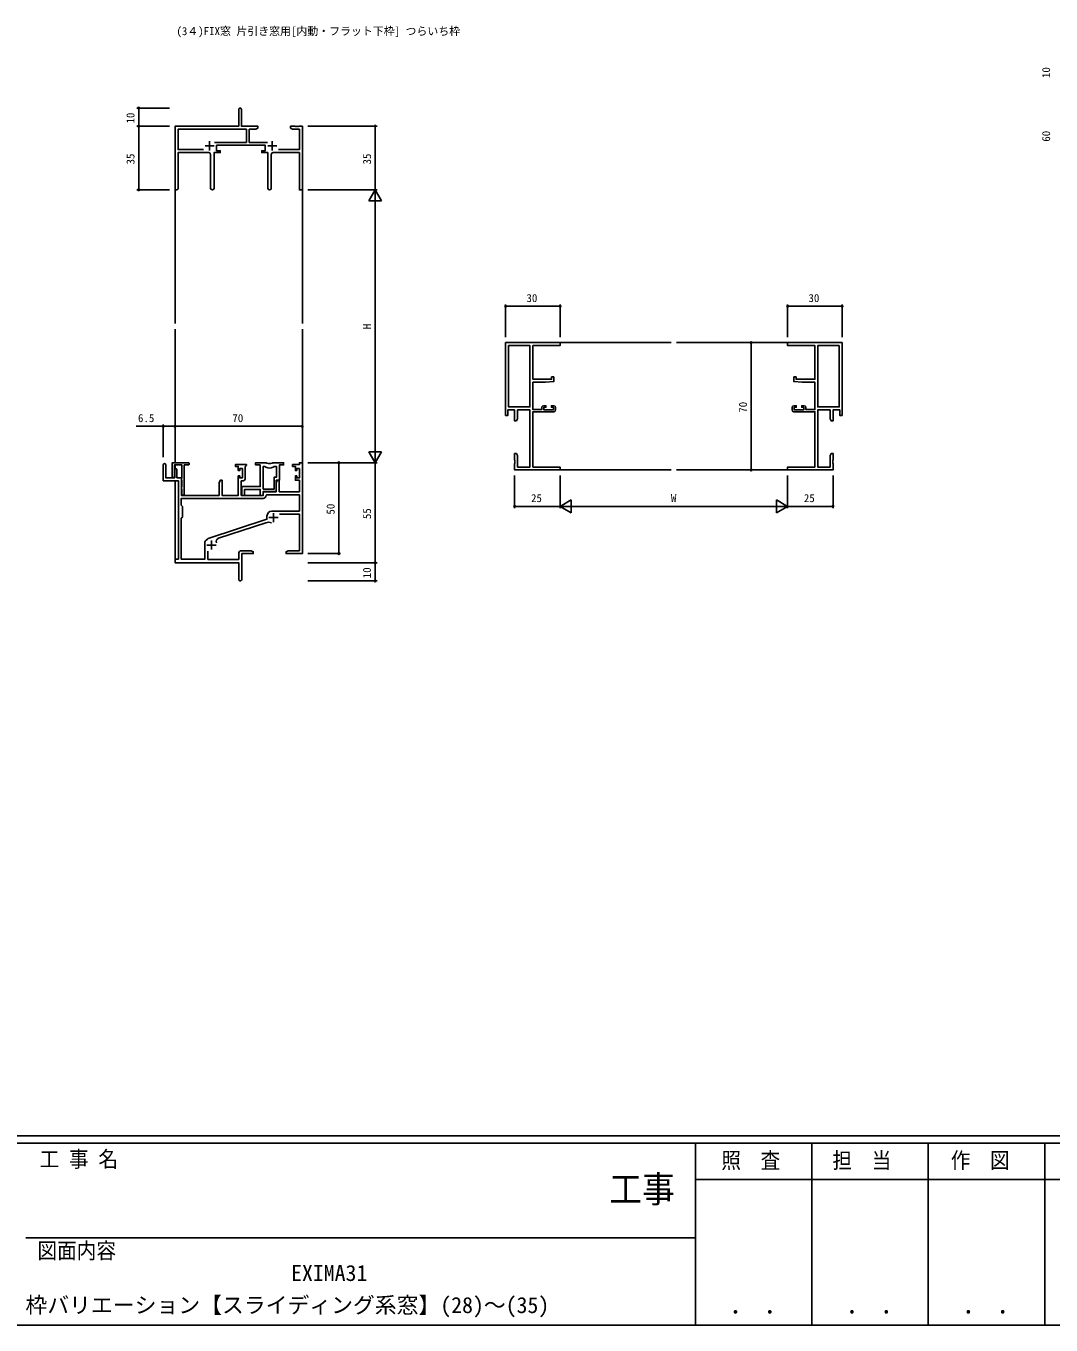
# Model space of a CAD drawing. Units: millimetres, scale not verified. Extents: x -1133 to 1134, y -806 to 806.
# Drawn here: x -21 to 542, y -806 to -92 of the extents above; entities that cross this region are included whole.
import ezdxf
from ezdxf.enums import TextEntityAlignment as Align

# ---------------------------------------------------------------- set-up
doc = ezdxf.new("R2010")
doc.units = ezdxf.units.MM
doc.header["$LTSCALE"] = 4
for name, color, linetype in [('0-1_USER1', 3, 'Continuous'), ('0-2_YKK_11', 7, 'Continuous'), ('0-3_YKK_12', 2, 'Continuous'), ('0-4_YKK_D', 6, 'Continuous'), ('0-5_YKK_ZWAK', 7, 'Continuous')]:
    doc.layers.add(name, color=color, linetype=linetype)
doc.styles.add('ＭＳ ゴシック', font='')
doc.styles.get('ＭＳ ゴシック').set_extended_font_data('MS Gothic')

msp = doc.modelspace()

# ---------------------------------------------------------------- linework, layer by layer
at = {"layer": '0-2_YKK_11'}
for p, q in [((79.596, -155.118), (79.596, -160.118)), ((113.996, -155.118), (113.996, -160.118)), ((76.245, -159.688), (62.226, -159.688)), ((77.096, -157.618), (82.096, -157.618)), ((80.146, -180.868), (80.146, -162.318)), ((111.496, -157.618), (116.496, -157.618)), ((113.446, -162.318), (113.446, -180.868)), ((243.876, -267.448), (243.876, -301.188)), ((425.616, -267.448), (425.616, -301.188)), ((269.746, -302.818), (269.746, -301.518)), ((399.746, -302.818), (399.746, -301.518)), ((65.596, -333.018), (65.596, -349.218)), ((67.796, -333.018), (65.596, -333.018)), ((109.026, -346.418), (109.026, -333.818)), ((108.926, -351.448), (64.026, -351.448)), ((112.196, -362.018), (117.196, -362.018)), ((114.696, -359.518), (114.696, -364.518)), ((110.523, -364.823), (84.498, -373.391)), ((77.596, -374.368), (78.399, -373.766)), ((78.096, -377.118), (83.096, -377.118)), ((80.596, -374.618), (80.596, -379.618))]:
    msp.add_line(p, q, dxfattribs=at)
for points in [[(60.596, -181.003), (60.596, -146.818), (95.596, -146.818), (95.596, -137.568)], [(97.096, -137.568), (97.096, -146.818), (106.096, -146.818), (106.096, -147.818), (105.005, -148.448), (101.396, -148.448), (101.396, -155.688), (111.304, -155.688)], [(76.245, -159.688), (62.226, -159.688), (62.226, -148.448), (99.766, -148.448), (99.766, -155.688), (82.288, -155.688)], [(117.346, -159.688), (128.966, -159.688), (128.966, -148.448), (125.187, -148.448), (124.096, -147.818), (124.096, -146.818), (126.638, -146.818), (126.821, -146.938), (127.371, -146.938), (127.554, -146.818), (127.638, -146.818), (127.821, -146.938), (128.371, -146.938), (128.554, -146.818), (130.596, -146.818), (130.596, -181.818), (128.966, -181.818), (128.966, -161.318), (114.446, -161.318)], [(79.146, -161.318), (62.226, -161.318), (62.226, -181.003)], [(111.546, -180.868), (111.546, -161.318), (108.196, -161.318), (108.196, -160.318), (110.196, -160.318), (110.196, -157.318), (83.396, -157.318), (83.396, -160.318), (85.396, -160.318), (85.396, -161.318), (82.046, -161.318), (82.046, -180.868)], [(242.246, -265.818), (242.246, -305.818), (243.546, -305.818), (243.546, -302.818), (247.246, -302.818), (247.246, -308.818), (248.246, -308.818), (248.876, -307.727), (248.876, -302.818), (255.616, -302.818), (255.616, -334.188), (248.876, -334.188), (248.876, -327.91), (248.246, -326.818), (247.246, -326.818), (247.246, -330.36), (247.366, -330.543), (247.366, -331.093), (247.246, -331.277), (247.246, -331.36), (247.366, -331.543), (247.366, -332.093), (247.246, -332.277), (247.246, -335.818), (272.246, -335.818), (272.246, -334.188), (257.246, -334.188), (257.246, -303.818), (268.746, -303.818)], [(262.146, -301.518), (262.146, -302.618), (257.246, -302.618), (257.246, -287.618), (264.246, -287.618), (268.746, -287.225), (268.746, -284.618), (267.546, -284.618), (267.546, -285.918), (257.246, -285.918), (257.246, -267.448), (272.246, -267.448), (272.246, -265.818), (242.246, -265.818)], [(427.246, -265.818), (427.246, -305.818), (425.946, -305.818), (425.946, -302.818), (422.246, -302.818), (422.246, -308.818), (421.246, -308.818), (420.616, -307.727), (420.616, -302.818), (413.876, -302.818), (413.876, -334.188), (420.616, -334.188), (420.616, -327.91), (421.246, -326.818), (422.246, -326.818), (422.246, -330.36), (422.126, -330.543), (422.126, -331.093), (422.246, -331.277), (422.246, -331.36), (422.126, -331.543), (422.126, -332.093), (422.246, -332.277), (422.246, -335.818), (397.246, -335.818), (397.246, -334.188), (412.246, -334.188), (412.246, -303.818), (400.746, -303.818)], [(407.346, -301.518), (407.346, -302.618), (412.246, -302.618), (412.246, -287.618), (405.246, -287.618), (400.746, -287.225), (400.746, -284.618), (401.946, -284.618), (401.946, -285.918), (412.246, -285.918), (412.246, -267.448), (397.246, -267.448), (397.246, -265.818), (427.246, -265.818)], [(268.746, -300.518), (267.446, -300.518), (267.446, -301.318), (268.546, -301.318), (268.546, -302.818), (263.346, -302.818), (263.346, -301.318), (264.446, -301.318), (264.446, -300.518), (263.146, -300.518)], [(400.746, -300.518), (402.046, -300.518), (402.046, -301.318), (400.946, -301.318), (400.946, -302.818), (406.146, -302.818), (406.146, -301.318), (405.046, -301.318), (405.046, -300.518), (406.346, -300.518)], [(95.596, -396.003), (95.596, -392.277), (95.716, -392.093), (95.716, -391.543), (95.596, -391.36), (95.596, -386.818), (60.596, -386.818), (60.596, -384.818), (62.396, -384.818), (62.396, -341.718), (54.096, -341.718), (54.096, -333.018)], [(55.496, -333.018), (55.496, -340.118), (60.396, -340.118), (60.396, -335.718)], [(58.996, -339.518), (58.996, -331.818), (67.796, -331.818)], [(64.396, -349.218), (64.396, -346.577), (64.276, -346.393), (64.096, -346.118), (64.096, -345.218), (64.276, -344.943), (64.396, -344.76), (64.396, -341.777), (64.276, -341.593), (64.096, -341.318), (64.096, -340.418), (64.276, -340.143), (64.396, -339.96), (64.396, -333.018), (60.196, -333.018), (60.196, -339.518)], [(61.596, -335.718), (61.596, -340.118), (64.096, -340.118), (64.096, -349.818), (84.796, -349.818), (84.796, -342.631), (85.496, -341.418), (86.426, -341.418), (86.426, -349.818), (95.296, -349.818), (95.296, -339.118), (96.096, -339.118), (96.096, -340.218), (97.566, -340.218), (97.566, -335.018), (96.096, -335.018), (96.096, -336.118), (95.296, -336.118), (95.296, -333.818), (93.796, -333.818), (93.796, -332.818), (99.796, -332.818), (99.796, -333.318), (99.496, -333.618), (99.196, -333.918), (99.196, -340.348)], [(97.696, -341.848), (96.996, -341.848), (96.996, -349.818), (109.096, -349.818), (109.096, -347.818), (116.196, -347.818), (116.196, -342.631), (116.896, -341.418), (117.826, -341.418), (117.826, -347.818), (128.966, -347.818), (128.966, -341.418), (126.696, -341.418), (126.696, -339.118), (127.496, -339.118), (127.496, -340.218), (128.966, -340.218), (128.966, -335.018), (127.496, -335.018), (127.496, -336.118), (126.696, -336.118), (126.696, -333.818), (125.196, -333.818), (125.196, -332.818), (128.966, -332.818), (128.966, -331.818), (130.596, -331.818), (130.596, -381.818), (127.054, -381.818), (126.871, -381.698), (126.321, -381.698), (126.138, -381.818), (126.054, -381.818), (125.871, -381.698), (125.321, -381.698), (125.138, -381.818), (121.596, -381.818), (121.596, -380.818), (122.687, -380.188), (128.966, -380.188)], [(107.396, -333.018), (107.396, -344.918), (97.196, -344.918), (97.196, -346.46), (97.316, -346.643), (97.316, -347.193), (97.196, -347.377), (97.196, -347.46), (97.316, -347.643), (97.316, -348.193), (97.196, -348.377), (97.196, -349.818), (98.826, -349.818), (98.826, -346.548), (107.396, -346.548), (107.396, -349.818), (109.026, -349.818), (109.026, -347.618), (116.196, -347.618), (116.196, -341.418), (117.896, -341.418), (117.896, -333.018), (120.196, -333.018), (120.196, -331.818), (114.743, -331.818)], [(110.249, -331.818), (104.796, -331.818), (104.796, -333.018), (107.396, -333.018)], [(109.026, -346.418), (109.026, -333.818), (109.397, -333.818)], [(115.594, -333.818), (116.266, -333.818), (116.266, -339.788), (114.996, -339.788), (114.996, -346.418), (109.026, -346.418)], [(113.796, -358.418), (128.966, -358.418), (128.966, -349.448), (111.023, -349.448), (110.724, -349.734)], [(108.926, -351.448), (64.026, -351.448), (64.026, -355.248), (64.596, -355.818), (64.596, -361.818), (64.026, -362.388), (64.026, -384.818), (76.996, -384.818), (76.996, -375.568)], [(78.83, -373.541), (111.096, -362.918), (111.096, -361.118)], [(128.966, -380.188), (128.966, -360.048), (117.982, -360.048)], [(78.626, -380.405), (78.626, -385.018), (95.596, -385.018), (95.596, -381.688)], [(97.096, -380.188), (102.505, -380.188), (103.596, -380.818), (103.596, -381.818), (97.226, -381.818), (97.226, -396.003)]]:
    msp.add_lwpolyline(points, dxfattribs=at)
for points in [[(243.876, -267.448), (243.876, -301.188), (255.616, -301.188), (255.616, -267.448)], [(425.616, -267.448), (425.616, -301.188), (413.876, -301.188), (413.876, -267.448)]]:
    msp.add_lwpolyline(points, close=True, dxfattribs=at)
for centre, radius, start, end in [((96.346, -137.568), 0.75, 359.99999, 180.00001), ((79.146, -162.318), 1, 0.00001, 89.99999), ((114.446, -162.318), 1, 90.00001, 179.99999), ((61.411, -181.003), 0.815, 179.99999, 0.00001), ((81.096, -180.868), 0.95, 179.99999, 0.00001), ((112.496, -180.868), 0.95, 179.99999, 0.00001), ((263.146, -301.518), 1, 90.00001, 179.99999), ((268.746, -301.518), 1, 0.00001, 89.99999), ((268.746, -302.818), 1, 270.00001, 359.99999), ((400.746, -301.518), 1, 90.00001, 179.99999), ((400.746, -302.818), 1, 180.00001, 269.99999), ((406.346, -301.518), 1, 0.00001, 89.99999), ((54.796, -333.018), 0.7, 359.99999, 180.00001), ((60.996, -335.718), 0.6, 359.99999, 180.00001), ((67.796, -332.418), 0.6, 269.99999, 90.00001), ((109.397, -335.818), 2, 54.22519, 90.00004), ((110.249, -333.818), 2, 64.91237, 90.00001), ((112.496, -331.518), 3.3, 234.22517, 305.77483), ((112.496, -329.018), 3.3, 244.91238, 295.08762), ((114.743, -333.818), 2, 89.99997, 115.08762), ((115.594, -335.818), 2, 89.99996, 125.77481), ((59.596, -339.518), 0.6, 179.99999, 0.00001), ((97.696, -340.348), 1.5, 270.00001, 359.99999), ((64.996, -349.218), 0.6, 179.99999, 0.00001), ((108.926, -349.648), 1.8, 270.00001, 357.27059), ((113.796, -361.118), 2.7, 90.00001, 179.99999), ((111.93, -369.097), 4.5, 68.66068, 108.22312), ((78.496, -375.568), 1.5, 126.8699, 179.99999), ((79.299, -374.966), 1.5, 108.22318, 126.86992), ((85.061, -375.101), 1.8, 108.22315, 204.31379), ((97.096, -381.688), 1.5, 90.00001, 179.99999), ((96.411, -396.003), 0.815, 179.99999, 0.00001)]:
    msp.add_arc(centre, radius, start, end, dxfattribs=at)
at = {"layer": '0-3_YKK_12'}
for p, q in [((60.596, -181.003), (60.596, -255.318)), ((130.596, -181.003), (130.596, -255.318)), ((60.596, -258.318), (60.596, -331.818)), ((130.596, -258.318), (130.596, -332.118)), ((271.946, -265.818), (333.246, -265.818)), ((336.246, -265.818), (397.546, -265.818)), ((60.596, -333.018), (60.596, -335.271)), ((60.596, -341.718), (60.596, -385.118)), ((271.946, -335.818), (333.246, -335.818)), ((336.246, -335.818), (397.546, -335.818))]:
    msp.add_line(p, q, dxfattribs=at)
at = {"layer": '0-4_YKK_D'}
for p, q in [((57.596, -136.818), (39.596, -136.818)), ((40.596, -146.818), (40.596, -136.818)), ((57.596, -146.818), (39.596, -146.818)), ((57.596, -146.818), (39.596, -146.818)), ((40.596, -146.818), (40.596, -181.818)), ((133.596, -146.818), (171.596, -146.818)), ((170.596, -181.818), (170.596, -146.818)), ((57.596, -181.818), (39.596, -181.818)), ((133.596, -181.818), (171.596, -181.818)), ((133.596, -181.818), (171.596, -181.818)), ((170.596, -181.818), (167.096, -187.881)), ((170.596, -181.818), (174.096, -187.881)), ((170.596, -181.818), (170.596, -193.943)), ((167.096, -187.881), (174.096, -187.881)), ((170.596, -188.818), (170.596, -324.818)), ((242.246, -262.818), (242.246, -244.818)), ((242.246, -245.818), (272.246, -245.818)), ((272.246, -262.818), (272.246, -244.818)), ((397.246, -262.818), (397.246, -244.818)), ((397.246, -245.818), (427.246, -245.818)), ((427.246, -262.818), (427.246, -244.818)), ((396.546, -265.818), (376.246, -265.818)), ((377.246, -265.818), (377.246, -335.818)), ((54.096, -328.818), (54.096, -310.818)), ((60.596, -328.818), (60.596, -310.818)), ((60.596, -328.818), (60.596, -310.818)), ((60.596, -311.818), (130.596, -311.818)), ((130.596, -328.818), (130.596, -310.818)), ((170.596, -331.818), (170.596, -319.694)), ((170.596, -331.818), (167.096, -325.756)), ((174.096, -325.756), (167.096, -325.756)), ((170.596, -331.818), (174.096, -325.756)), ((133.596, -331.818), (171.596, -331.818)), ((133.596, -331.818), (151.596, -331.818)), ((133.596, -331.818), (171.596, -331.818)), ((150.596, -331.818), (150.596, -381.818)), ((170.596, -331.818), (170.596, -386.818)), ((247.246, -338.818), (247.246, -356.818)), ((272.246, -338.818), (272.246, -356.818)), ((272.246, -338.818), (272.246, -356.818)), ((396.546, -335.818), (376.246, -335.818)), ((397.246, -338.818), (397.246, -356.818)), ((397.246, -338.818), (397.246, -356.818)), ((422.246, -338.818), (422.246, -356.818)), ((247.246, -355.818), (272.246, -355.818)), ((272.246, -355.818), (278.308, -352.318)), ((272.246, -355.818), (278.308, -359.318)), ((272.246, -355.818), (284.37, -355.818)), ((278.308, -359.318), (278.308, -352.318)), ((279.246, -355.818), (390.246, -355.818)), ((397.246, -355.818), (385.122, -355.818)), ((397.246, -355.818), (391.184, -352.318)), ((391.184, -352.318), (391.184, -359.318)), ((397.246, -355.818), (391.184, -359.318)), ((397.246, -355.818), (422.246, -355.818)), ((133.596, -381.818), (151.596, -381.818)), ((133.596, -386.818), (171.596, -386.818)), ((133.596, -386.818), (171.596, -386.818)), ((170.596, -386.818), (170.596, -396.818)), ((133.596, -396.818), (171.596, -396.818))]:
    msp.add_line(p, q, dxfattribs=at)
msp.add_lwpolyline([(60.596, -311.818), (54.096, -311.818), (39.196, -311.818)], dxfattribs=at)
for centre in [(40.596, -136.818), (40.596, -146.818), (40.596, -146.818), (170.596, -146.818), (40.596, -181.818), (242.246, -245.818), (272.246, -245.818), (397.246, -245.818), (427.246, -245.818), (377.246, -265.818), (54.096, -311.818), (60.596, -311.818), (60.596, -311.818), (130.596, -311.818), (150.596, -331.818), (377.246, -335.818), (247.246, -355.818), (422.246, -355.818), (150.596, -381.818), (170.596, -386.818), (170.596, -386.818), (170.596, -396.818)]:
    msp.add_circle(centre, 0.425, dxfattribs=at)
at = {"layer": '0-5_YKK_ZWAK'}
for p, q in [((1074.6, -701.9), (-1125.4, -701.9)), ((966.6, -705.9), (-1125.4, -705.9)), ((346.6, -705.9), (346.6, -805.9)), ((410.6, -705.9), (410.6, -805.9)), ((474.6, -705.9), (474.6, -805.9)), ((538.6, -705.9), (538.6, -805.9)), ((541.412, -725.898), (346.6, -725.898)), ((541.412, -725.898), (598.6, -725.898)), ((-21.4, -757.898), (346.6, -757.898)), ((-1125.4, -805.9), (966.6, -805.9))]:
    msp.add_line(p, q, dxfattribs=at)

# ---------------------------------------------------------------- texts
at = {"layer": '0-1_USER1', "style": 'ＭＳ ゴシック'}
for s, height, p in [('(3４)FIX窓 片引き窓用[内動・フラット下枠] つらいち枠', 4.399, (61.34, -98.075)), ('EXIMA31 ', 8.798, (124.363, -784.326)), ('枠バリエーション【スライディング系窓】(28)～(35) ', 8.798, (-21.637, -801.97))]:
    msp.add_text(s, height=height, dxfattribs=at).set_placement(p, align=Align.BOTTOM_LEFT)
at = {"layer": '0-4_YKK_D', "style": 'ＭＳ ゴシック'}
for s, p in [('10', (542.874, -120.338)), ('10', (39.596, -145.338)), ('60', (542.874, -155.338)), ('35', (39.596, -167.838)), ('35', (169.596, -167.838)), ('H', (169.596, -258.418)), ('70', (376.246, -304.338)), ('50', (149.596, -360.338)), ('55', (169.596, -362.838)), ('10', (169.596, -395.338))]:
    msp.add_text(s, height=4.399, rotation=90, dxfattribs=at).set_placement(p, align=Align.BOTTOM_LEFT)
for s, p in [('30', (253.726, -244.818)), ('30', (408.726, -244.818)), ('6.5', (40.196, -310.818)), ('70', (92.076, -310.818)), ('25', (256.226, -354.818)), ('W', (333.146, -354.818)), ('25', (406.226, -354.818))]:
    msp.add_text(s, height=4.399, dxfattribs=at).set_placement(p, align=Align.BOTTOM_LEFT)
at = {"layer": '0-5_YKK_ZWAK', "style": 'ＭＳ ゴシック', "width": 0.9}
for s, height, p in [('工 事 名', 8.798, (-13.936, -721.708)), ('照  査', 8.798, (360.855, -722.415)), ('担  当', 8.798, (421.899, -722.415)), ('作  図', 8.798, (486.943, -722.363)), ('工事', 14.66, (299.261, -742.918)), ('図面内容', 8.798, (-15.065, -772.038)), (' ． ．', 10.26, (359.328, -802.889)), (' ． ．', 10.26, (423.328, -802.889)), (' ． ．', 10.26, (487.328, -802.889))]:
    msp.add_text(s, height=height, dxfattribs=at).set_placement(p, align=Align.BOTTOM_LEFT)

doc.saveas('drawing.dxf')
